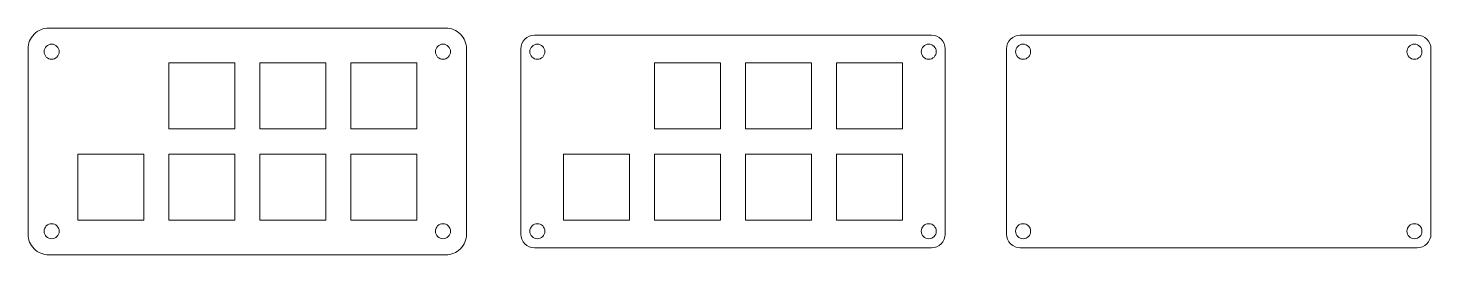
# Model space of a CAD drawing. Header units: millimetres. Extents: x -104 to 193, y -2 to 46.
import ezdxf

# ---------------------------------------------------------------- set-up
doc = ezdxf.new("R2010")
doc.units = ezdxf.units.MM
doc.layers.get('0').update_dxf_attribs({"lineweight": 18})
doc.layers.add('剖面线层', color=4, linetype='Continuous', lineweight=18)
doc.layers.add('尺寸线层', color=3, linetype='Continuous', lineweight=18)

msp = doc.modelspace()

# ---------------------------------------------------------------- linework, layer by layer
msp.add_lwpolyline([(87.12, 45), (2.92, 45, 0.414214), (0.02, 42.1), (0.02, 2.9, 0.414214), (2.92, 0), (87.12, 0, 0.414214), (90.02, 2.9), (90.02, 42.1, 0.414214), (87.12, 45)], format="xyb")
for points in [[(42.36, 39.15), (28.36, 39.15), (28.36, 25.15), (42.36, 25.15), (42.36, 39.15)], [(61.67, 39.15), (47.67, 39.15), (47.67, 25.15), (61.67, 25.15), (61.67, 39.15)], [(80.97, 25.15), (66.97, 25.15), (66.97, 39.15), (80.97, 39.15), (80.97, 25.15)], [(23.06, 5.84), (23.06, 19.84), (9.06, 19.84), (9.06, 5.84), (23.06, 5.84)], [(42.36, 5.84), (42.36, 19.84), (28.36, 19.84), (28.36, 5.84), (42.36, 5.84)], [(61.67, 19.84), (47.67, 19.84), (47.67, 5.84), (61.67, 5.84), (61.67, 19.84)], [(80.97, 19.84), (66.97, 19.84), (66.97, 5.84), (80.97, 5.84), (80.97, 19.84)]]:
    msp.add_lwpolyline(points)
at = {"linetype": 'Continuous'}
for centre in [(3.52, 41.5), (86.52, 41.5), (3.52, 3.5), (86.52, 3.5)]:
    msp.add_circle(centre, 1.6, dxfattribs=at)
at = {"layer": '剖面线层'}
msp.add_lwpolyline([(-15.9, 46.5), (-100.1, 46.5, 0.414214), (-104.5, 42.1), (-104.5, 2.9, 0.414214), (-100.1, -1.5), (-15.9, -1.5, 0.414214), (-11.5, 2.9), (-11.5, 42.1, 0.414214), (-15.9, 46.5)], format="xyb", dxfattribs=at)
for points in [[(-60.65, 39.15), (-74.65, 39.15), (-74.65, 25.15), (-60.65, 25.15), (-60.65, 39.15)], [(-41.34, 39.15), (-55.34, 39.15), (-55.34, 25.15), (-41.34, 25.15), (-41.34, 39.15)], [(-22.04, 25.15), (-36.04, 25.15), (-36.04, 39.15), (-22.04, 39.15), (-22.04, 25.15)], [(-79.95, 5.84), (-79.95, 19.84), (-93.95, 19.84), (-93.95, 5.84), (-79.95, 5.84)], [(-60.65, 5.84), (-60.65, 19.84), (-74.65, 19.84), (-74.65, 5.84), (-60.65, 5.84)], [(-41.34, 19.84), (-55.34, 19.84), (-55.34, 5.84), (-41.34, 5.84), (-41.34, 19.84)], [(-22.04, 19.84), (-36.04, 19.84), (-36.04, 5.84), (-22.04, 5.84), (-22.04, 19.84)]]:
    msp.add_lwpolyline(points, dxfattribs=at)
at = {"layer": '剖面线层', "linetype": 'Continuous'}
for centre in [(-99.5, 41.5), (-16.5, 41.5), (-99.5, 3.5), (-16.5, 3.5)]:
    msp.add_circle(centre, 1.6, dxfattribs=at)
at = {"layer": '尺寸线层'}
msp.add_lwpolyline([(190.13, 45), (105.93, 45, 0.414214), (103.03, 42.1), (103.03, 2.9, 0.414214), (105.93, 0), (190.13, 0, 0.414214), (193.03, 2.9), (193.03, 42.1, 0.414214), (190.13, 45)], format="xyb", dxfattribs=at)
for centre in [(106.53, 41.5), (189.53, 41.5), (106.53, 3.5), (189.53, 3.5)]:
    msp.add_circle(centre, 1.6, dxfattribs=at)

doc.saveas('drawing.dxf')
